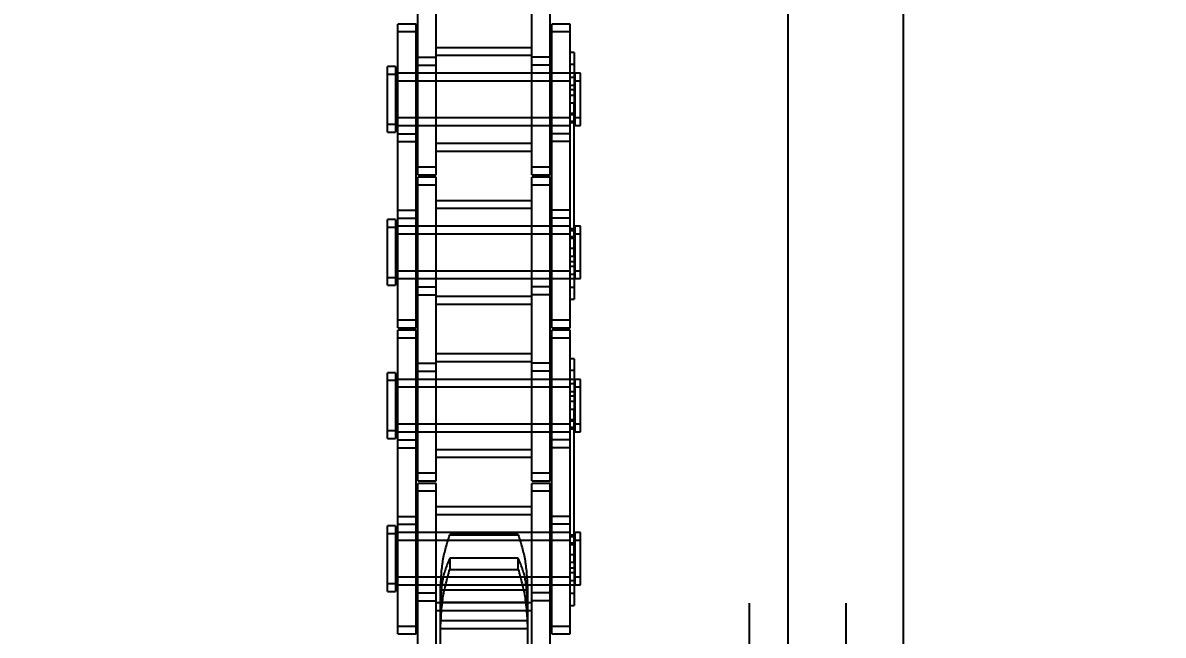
# Model space of a CAD drawing. Header units: metres. Extents: x 0 to 63075, y 0 to 44550.
# Drawn here: x 13985.5 to 14080.1, y 28350.6 to 28401.4 of the extents above; entities that cross this region are included whole.
import ezdxf

# ---------------------------------------------------------------- set-up
doc = ezdxf.new("R2010")
doc.units = ezdxf.units.M
doc.header["$LTSCALE"] = 75
doc.linetypes.add('HIDDEN2', pattern=[4.7625, 3.175, -1.5875])
for name, color, linetype in [('18_COTAS', 7, 'Continuous'), ('SDM', 7, 'Continuous'), ('SL4', 4, 'Continuous'), ('ST1', 7, 'HIDDEN2')]:
    doc.layers.add(name, color=color, linetype=linetype)
doc.styles.add('ROMANS', font='ROMANS.SHX')
doc.dimstyles.new('75___1-75', dxfattribs={"dimscale": 75, "dimtxt": 2.5, "dimasz": 2, "dimexe": 1.5, "dimexo": 1, "dimgap": 0.5, "dimtad": 1, "dimdec": 0, "dimzin": 12, "dimtxsty": 'ROMANS', "dimcen": 0, "dimclrd": 256, "dimclre": 256, "dimclrt": 3, "dimazin": 3, "dimtfac": 1, "dimtdec": 0, "dimtmove": 0, "dimatfit": 0, "dimfxl": 1, "dimlwd": -1, "dimlwe": -1, "dimarcsym": 0})

# ---------------------------------------------------------------- blocks, each defined once
blk = doc.blocks.new('*D27')
at = {"layer": '18_COTAS', "transparency": 16777216}
for p, q in [((12131.24, 27878.333), (12131.24, 30705.371)), ((13913.74, 30509.566), (13913.74, 30705.371)), ((11981.24, 30592.871), (11122.311, 30592.871)), ((13913.74, 30592.871), (12131.24, 30592.871)), ((14063.74, 30592.871), (14213.74, 30592.871))]:
    blk.add_line(p, q, dxfattribs=at)
for points in [[(11981.24, 30617.871), (11981.24, 30567.871), (12131.24, 30592.871)], [(14063.74, 30617.871), (14063.74, 30567.871), (13913.74, 30592.871)]]:
    blk.add_solid(points, dxfattribs=at)
at = {"layer": 'Defpoints', "color": 0, "transparency": 16777216}
for p in [(13913.74, 30592.871), (13913.74, 30434.566), (12131.24, 27803.333)]:
    blk.add_point(p, dxfattribs=at)
at = {"layer": '18_COTAS', "color": 3, "transparency": 16777216, "insert": (11476.776, 30724.121), "char_height": 187.5, "attachment_point": 5, "style": 'ROMANS'}
blk.add_mtext('1782', dxfattribs=at)
blk = doc.blocks.new('A$C429c7d53')
at = {"layer": 'SL4'}
for p, q in [((328.24, 1009.763), (328.24, 2334.738)), ((337.765, 2334.738), (337.765, 1009.763))]:
    blk.add_line(p, q, dxfattribs=at)
at = {"layer": 'ST1'}
for p, q in [((325.002, 2334.738), (325.002, 1009.763)), ((328.24, 1009.763), (328.24, 2334.738)), ((333.002, 2334.738), (333.002, 1009.763)), ((297.515, 1307.811), (297.515, 1314.161)), ((299.035, 1307.811), (299.035, 1314.161)), ((306.965, 1307.811), (306.965, 1314.161)), ((308.485, 1307.811), (308.485, 1314.161)), ((295.843, 1310.556), (295.843, 1311.211)), ((297.363, 1311.211), (295.843, 1311.211)), ((297.363, 1310.556), (297.363, 1311.211)), ((308.637, 1310.556), (308.637, 1311.211)), ((310.157, 1311.211), (308.637, 1311.211)), ((310.157, 1310.556), (310.157, 1311.211)), ((295.843, 1301.461), (295.843, 1310.556)), ((297.363, 1310.556), (295.843, 1310.556)), ((297.363, 1301.461), (297.363, 1310.556)), ((308.637, 1301.461), (308.637, 1310.556)), ((310.157, 1310.556), (308.637, 1310.556)), ((310.157, 1301.461), (310.157, 1310.556)), ((306.965, 1309.251), (299.035, 1309.251)), ((297.515, 1308.466), (299.035, 1308.466)), ((306.965, 1308.596), (299.035, 1308.596)), ((308.485, 1308.466), (306.965, 1308.466)), ((310.489, 1308.843), (310.157, 1308.843)), ((310.489, 1308.843), (310.489, 1307.867)), ((295, 1307.035), (295, 1307.69)), ((295.658, 1307.69), (295, 1307.69)), ((295.658, 1307.69), (295.658, 1307.035)), ((297.515, 1307.811), (299.035, 1307.811)), ((297.515, 1298.716), (297.515, 1307.811)), ((299.035, 1298.716), (299.035, 1307.811)), ((308.485, 1307.811), (306.965, 1307.811)), ((306.965, 1298.716), (306.965, 1307.811)), ((308.485, 1298.716), (308.485, 1307.811)), ((310.489, 1307.867), (310.157, 1307.867)), ((310.489, 1307.867), (310.489, 1304.636)), ((295, 1302.238), (295, 1307.035)), ((295.658, 1307.035), (295, 1307.035)), ((310.157, 1307.136), (295.658, 1307.136)), ((295.658, 1307.035), (295.658, 1302.238)), ((310.157, 1306.481), (295.658, 1306.481)), ((297.363, 1307.136), (295.843, 1307.136)), ((297.363, 1306.481), (295.843, 1306.481)), ((299.035, 1307.136), (297.515, 1307.136)), ((299.035, 1306.481), (297.515, 1306.481)), ((306.965, 1307.136), (299.035, 1307.136)), ((306.965, 1306.481), (299.035, 1306.481)), ((308.485, 1307.136), (306.965, 1307.136)), ((308.485, 1306.481), (306.965, 1306.481)), ((310.489, 1307.136), (308.637, 1307.136)), ((310.157, 1306.481), (308.637, 1306.481)), ((310.526, 1306.767), (310.157, 1306.767)), ((310.526, 1307.136), (310.526, 1306.481)), ((311, 1307.136), (310.526, 1307.136)), ((310.526, 1306.481), (310.526, 1302.791)), ((311, 1306.481), (310.526, 1306.481)), ((311, 1306.481), (311, 1307.136)), ((311, 1302.791), (311, 1306.481)), ((310.526, 1306.112), (310.157, 1306.112)), ((310.489, 1305.743), (310.157, 1305.743)), ((310.489, 1305.291), (310.157, 1305.291)), ((310.489, 1304.636), (310.157, 1304.636)), ((310.489, 1291.936), (310.489, 1304.636)), ((295.658, 1303.446), (310.157, 1303.446)), ((295.843, 1303.446), (297.363, 1303.446)), ((297.515, 1303.446), (299.035, 1303.446)), ((299.035, 1303.446), (306.965, 1303.446)), ((306.965, 1303.446), (308.485, 1303.446)), ((308.637, 1303.446), (310.157, 1303.446)), ((310.157, 1303.815), (310.526, 1303.815)), ((310.489, 1303.672), (310.157, 1303.672)), ((310.526, 1303.446), (311, 1303.446)), ((295, 1302.893), (295.658, 1302.893)), ((295.658, 1302.791), (310.157, 1302.791)), ((295.843, 1302.791), (297.363, 1302.791)), ((297.515, 1302.791), (299.035, 1302.791)), ((299.035, 1302.791), (306.965, 1302.791)), ((306.965, 1302.791), (308.485, 1302.791)), ((308.637, 1302.791), (310.157, 1302.791)), ((310.157, 1303.16), (310.526, 1303.16)), ((310.489, 1303.017), (310.157, 1303.017)), ((310.526, 1302.791), (311, 1302.791)), ((295, 1302.238), (295.658, 1302.238)), ((295.843, 1302.116), (297.363, 1302.116)), ((310.157, 1302.116), (308.637, 1302.116)), ((295.843, 1301.461), (297.363, 1301.461)), ((295.843, 1295.111), (295.843, 1301.461)), ((297.363, 1295.111), (297.363, 1301.461)), ((299.035, 1301.331), (306.965, 1301.331)), ((299.035, 1300.676), (306.965, 1300.676)), ((310.157, 1301.461), (308.637, 1301.461)), ((308.637, 1295.111), (308.637, 1301.461)), ((310.157, 1295.111), (310.157, 1301.461)), ((297.515, 1299.371), (299.035, 1299.371)), ((297.515, 1298.716), (299.035, 1298.716)), ((306.965, 1299.371), (308.485, 1299.371)), ((306.965, 1298.716), (308.485, 1298.716)), ((297.515, 1297.856), (297.515, 1298.511)), ((299.035, 1298.511), (297.515, 1298.511)), ((297.515, 1288.761), (297.515, 1297.856)), ((299.035, 1297.856), (297.515, 1297.856)), ((299.035, 1297.856), (299.035, 1298.511)), ((299.035, 1288.761), (299.035, 1297.856)), ((306.965, 1297.856), (306.965, 1298.511)), ((308.485, 1298.511), (306.965, 1298.511)), ((306.965, 1288.761), (306.965, 1297.856)), ((308.485, 1297.856), (306.965, 1297.856)), ((308.485, 1297.856), (308.485, 1298.511)), ((308.485, 1288.761), (308.485, 1297.856)), ((306.965, 1296.551), (299.035, 1296.551)), ((306.965, 1295.896), (299.035, 1295.896)), ((295, 1294.335), (295, 1294.99)), ((295.658, 1294.99), (295, 1294.99)), ((295.658, 1294.99), (295.658, 1294.335)), ((295.843, 1295.766), (297.363, 1295.766)), ((295.843, 1295.111), (297.363, 1295.111)), ((295.843, 1286.016), (295.843, 1295.111)), ((297.363, 1286.016), (297.363, 1295.111)), ((310.157, 1295.766), (308.637, 1295.766)), ((310.157, 1295.111), (308.637, 1295.111)), ((308.637, 1286.016), (308.637, 1295.111)), ((310.157, 1286.016), (310.157, 1295.111)), ((295, 1289.538), (295, 1294.335)), ((295.658, 1294.335), (295, 1294.335)), ((310.157, 1294.436), (295.658, 1294.436)), ((295.658, 1294.335), (295.658, 1289.538)), ((297.363, 1294.436), (295.843, 1294.436)), ((299.035, 1294.436), (297.515, 1294.436)), ((306.965, 1294.436), (299.035, 1294.436)), ((308.485, 1294.436), (306.965, 1294.436)), ((310.157, 1294.436), (308.637, 1294.436)), ((310.489, 1294.21), (310.157, 1294.21)), ((310.526, 1294.067), (310.157, 1294.067)), ((310.526, 1294.436), (310.526, 1293.781)), ((311, 1294.436), (310.526, 1294.436)), ((311, 1293.781), (311, 1294.436)), ((310.157, 1293.781), (295.658, 1293.781)), ((297.363, 1293.781), (295.843, 1293.781)), ((299.035, 1293.781), (297.515, 1293.781)), ((306.965, 1293.781), (299.035, 1293.781)), ((308.485, 1293.781), (306.965, 1293.781)), ((310.157, 1293.781), (308.637, 1293.781)), ((310.489, 1293.555), (310.157, 1293.555)), ((310.526, 1293.412), (310.157, 1293.412)), ((310.526, 1293.781), (310.526, 1290.091)), ((311, 1293.781), (310.526, 1293.781)), ((311, 1290.091), (311, 1293.781)), ((310.489, 1292.591), (310.157, 1292.591)), ((310.489, 1291.936), (310.157, 1291.936)), ((310.489, 1291.484), (310.157, 1291.484)), ((310.157, 1291.115), (310.526, 1291.115)), ((310.489, 1291.936), (310.489, 1288.384)), ((295, 1290.193), (295.658, 1290.193)), ((295.658, 1290.746), (310.157, 1290.746)), ((295.843, 1290.746), (297.363, 1290.746)), ((297.515, 1290.746), (299.035, 1290.746)), ((299.035, 1290.746), (306.965, 1290.746)), ((306.965, 1290.746), (308.485, 1290.746)), ((308.637, 1290.746), (310.157, 1290.746)), ((310.157, 1290.46), (310.526, 1290.46)), ((310.526, 1290.746), (311, 1290.746)), ((295, 1289.538), (295.658, 1289.538)), ((295.658, 1290.091), (310.157, 1290.091)), ((295.843, 1290.091), (297.363, 1290.091)), ((297.515, 1290.091), (299.035, 1290.091)), ((297.515, 1289.416), (299.035, 1289.416)), ((299.035, 1290.091), (306.965, 1290.091)), ((306.965, 1290.091), (308.485, 1290.091)), ((308.485, 1289.416), (306.965, 1289.416)), ((308.637, 1290.091), (310.489, 1290.091)), ((310.489, 1289.361), (310.157, 1289.361)), ((310.526, 1290.091), (311, 1290.091)), ((297.515, 1288.761), (299.035, 1288.761)), ((297.515, 1282.411), (297.515, 1288.761)), ((299.035, 1282.411), (299.035, 1288.761)), ((299.035, 1288.631), (306.965, 1288.631)), ((308.485, 1288.761), (306.965, 1288.761)), ((306.965, 1282.411), (306.965, 1288.761)), ((308.485, 1282.411), (308.485, 1288.761)), ((310.157, 1288.384), (310.489, 1288.384)), ((299.035, 1287.976), (306.965, 1287.976)), ((295.843, 1286.671), (297.363, 1286.671)), ((308.637, 1286.671), (310.157, 1286.671)), ((295.843, 1286.016), (297.363, 1286.016)), ((295.843, 1285.156), (295.843, 1285.811)), ((297.363, 1285.811), (295.843, 1285.811)), ((297.363, 1285.156), (297.363, 1285.811)), ((308.637, 1286.016), (310.157, 1286.016)), ((308.637, 1285.156), (308.637, 1285.811)), ((310.157, 1285.811), (308.637, 1285.811)), ((310.157, 1285.156), (310.157, 1285.811)), ((295.843, 1276.061), (295.843, 1285.156)), ((297.363, 1285.156), (295.843, 1285.156)), ((297.363, 1276.061), (297.363, 1285.156)), ((308.637, 1276.061), (308.637, 1285.156)), ((310.157, 1285.156), (308.637, 1285.156)), ((310.157, 1276.061), (310.157, 1285.156)), ((306.965, 1283.851), (299.035, 1283.851)), ((297.515, 1283.066), (299.035, 1283.066)), ((306.965, 1283.196), (299.035, 1283.196)), ((308.485, 1283.066), (306.965, 1283.066)), ((310.489, 1283.443), (310.157, 1283.443)), ((310.489, 1283.443), (310.489, 1282.467)), ((295, 1281.635), (295, 1282.29)), ((295.658, 1282.29), (295, 1282.29)), ((295, 1276.838), (295, 1281.635)), ((295.658, 1281.635), (295, 1281.635)), ((295.658, 1282.29), (295.658, 1281.635)), ((310.157, 1281.736), (295.658, 1281.736)), ((295.658, 1281.635), (295.658, 1276.838)), ((297.363, 1281.736), (295.843, 1281.736)), ((297.515, 1282.411), (299.035, 1282.411)), ((297.515, 1273.316), (297.515, 1282.411)), ((299.035, 1281.736), (297.515, 1281.736)), ((299.035, 1273.316), (299.035, 1282.411)), ((306.965, 1281.736), (299.035, 1281.736)), ((308.485, 1282.411), (306.965, 1282.411)), ((306.965, 1273.316), (306.965, 1282.411)), ((308.485, 1281.736), (306.965, 1281.736)), ((308.485, 1273.316), (308.485, 1282.411)), ((310.489, 1281.736), (308.637, 1281.736)), ((310.489, 1282.467), (310.157, 1282.467)), ((310.489, 1282.467), (310.489, 1279.236)), ((310.526, 1281.736), (310.526, 1281.081)), ((311, 1281.736), (310.526, 1281.736)), ((311, 1281.081), (311, 1281.736)), ((310.157, 1281.081), (295.658, 1281.081)), ((297.363, 1281.081), (295.843, 1281.081)), ((299.035, 1281.081), (297.515, 1281.081)), ((306.965, 1281.081), (299.035, 1281.081)), ((308.485, 1281.081), (306.965, 1281.081)), ((310.157, 1281.081), (308.637, 1281.081)), ((310.526, 1281.367), (310.157, 1281.367)), ((310.526, 1280.712), (310.157, 1280.712)), ((310.526, 1281.081), (310.526, 1277.391)), ((311, 1281.081), (310.526, 1281.081)), ((311, 1277.391), (311, 1281.081)), ((310.489, 1280.343), (310.157, 1280.343)), ((310.489, 1279.891), (310.157, 1279.891)), ((310.489, 1279.236), (310.157, 1279.236)), ((310.489, 1266.536), (310.489, 1279.236)), ((295.658, 1278.046), (310.157, 1278.046)), ((295.843, 1278.046), (297.363, 1278.046)), ((297.515, 1278.046), (299.035, 1278.046)), ((299.035, 1278.046), (306.965, 1278.046)), ((306.965, 1278.046), (308.485, 1278.046)), ((308.637, 1278.046), (310.157, 1278.046)), ((310.157, 1278.415), (310.526, 1278.415)), ((310.489, 1278.272), (310.157, 1278.272)), ((310.526, 1278.046), (311, 1278.046)), ((295, 1277.493), (295.658, 1277.493)), ((295.658, 1277.391), (310.157, 1277.391)), ((295.843, 1277.391), (297.363, 1277.391)), ((297.515, 1277.391), (299.035, 1277.391)), ((299.035, 1277.391), (306.965, 1277.391)), ((306.965, 1277.391), (308.485, 1277.391)), ((308.637, 1277.391), (310.157, 1277.391)), ((310.157, 1277.76), (310.526, 1277.76)), ((310.489, 1277.617), (310.157, 1277.617)), ((310.526, 1277.391), (311, 1277.391)), ((295, 1276.838), (295.658, 1276.838)), ((295.843, 1276.716), (297.363, 1276.716)), ((295.843, 1276.061), (297.363, 1276.061)), ((295.843, 1269.711), (295.843, 1276.061)), ((297.363, 1269.711), (297.363, 1276.061)), ((299.035, 1275.931), (306.965, 1275.931)), ((310.157, 1276.716), (308.637, 1276.716)), ((310.157, 1276.061), (308.637, 1276.061)), ((308.637, 1269.711), (308.637, 1276.061)), ((310.157, 1269.711), (310.157, 1276.061)), ((299.035, 1275.276), (306.965, 1275.276)), ((297.515, 1273.971), (299.035, 1273.971)), ((297.515, 1273.316), (299.035, 1273.316)), ((297.515, 1272.456), (297.515, 1273.111)), ((299.035, 1273.111), (297.515, 1273.111)), ((299.035, 1272.456), (299.035, 1273.111)), ((306.965, 1273.971), (308.485, 1273.971)), ((306.965, 1273.316), (308.485, 1273.316)), ((306.965, 1272.456), (306.965, 1273.111)), ((308.485, 1273.111), (306.965, 1273.111)), ((308.485, 1272.456), (308.485, 1273.111)), ((297.515, 1263.361), (297.515, 1272.456)), ((299.035, 1272.456), (297.515, 1272.456)), ((299.035, 1263.361), (299.035, 1272.456)), ((306.965, 1263.361), (306.965, 1272.456)), ((308.485, 1272.456), (306.965, 1272.456)), ((308.485, 1263.361), (308.485, 1272.456)), ((295.843, 1270.366), (297.363, 1270.366)), ((306.965, 1271.151), (299.035, 1271.151)), ((306.965, 1270.496), (299.035, 1270.496)), ((310.157, 1270.366), (308.637, 1270.366)), ((295, 1268.935), (295, 1269.59)), ((295.658, 1269.59), (295, 1269.59)), ((295.658, 1269.59), (295.658, 1268.935)), ((295.843, 1269.711), (297.363, 1269.711)), ((295.843, 1260.616), (295.843, 1269.711)), ((297.363, 1260.616), (297.363, 1269.711)), ((310.157, 1269.711), (308.637, 1269.711)), ((308.637, 1260.616), (308.637, 1269.711)), ((310.157, 1260.616), (310.157, 1269.711)), ((295, 1264.138), (295, 1268.935)), ((295.658, 1268.935), (295, 1268.935)), ((310.157, 1269.036), (295.658, 1269.036)), ((295.658, 1268.935), (295.658, 1264.138)), ((310.157, 1268.381), (295.658, 1268.381)), ((297.363, 1269.036), (295.843, 1269.036)), ((297.363, 1268.381), (295.843, 1268.381)), ((299.035, 1269.036), (297.515, 1269.036)), ((299.035, 1268.381), (297.515, 1268.381)), ((306.965, 1269.036), (299.035, 1269.036)), ((306.965, 1268.381), (299.035, 1268.381)), ((300.157, 1268.86), (300.157, 1268.836)), ((305.843, 1268.86), (300.157, 1268.86)), ((300.157, 1268.836), (305.843, 1268.836)), ((305.843, 1268.836), (305.843, 1268.86)), ((308.485, 1269.036), (306.965, 1269.036)), ((308.485, 1268.381), (306.965, 1268.381)), ((310.157, 1269.036), (308.637, 1269.036)), ((310.157, 1268.381), (308.637, 1268.381)), ((310.489, 1268.81), (310.157, 1268.81)), ((310.526, 1268.667), (310.157, 1268.667)), ((310.526, 1269.036), (310.526, 1268.381)), ((311, 1269.036), (310.526, 1269.036)), ((310.526, 1268.381), (310.526, 1264.691)), ((311, 1268.381), (310.526, 1268.381)), ((311, 1268.381), (311, 1269.036)), ((311, 1264.691), (311, 1268.381)), ((310.489, 1268.155), (310.157, 1268.155)), ((310.526, 1268.012), (310.157, 1268.012)), ((300.157, 1266.898), (300.157, 1265.96)), ((305.843, 1266.898), (300.157, 1266.898)), ((305.843, 1265.96), (305.843, 1266.898)), ((310.489, 1267.191), (310.157, 1267.191)), ((310.489, 1266.536), (310.157, 1266.536)), ((310.489, 1266.536), (310.489, 1262.984)), ((300.157, 1265.96), (305.843, 1265.96)), ((310.489, 1266.084), (310.157, 1266.084)), ((310.157, 1265.715), (310.526, 1265.715)), ((295, 1264.793), (295.658, 1264.793)), ((295.658, 1265.346), (310.157, 1265.346)), ((295.658, 1264.691), (310.157, 1264.691)), ((295.843, 1265.346), (297.363, 1265.346)), ((295.843, 1264.691), (297.363, 1264.691)), ((297.515, 1265.346), (299.035, 1265.346)), ((297.515, 1264.691), (299.035, 1264.691)), ((299.035, 1265.346), (306.965, 1265.346)), ((299.035, 1264.691), (306.965, 1264.691)), ((299.405, 1265.024), (299.395, 1264.527)), ((306.965, 1265.346), (308.485, 1265.346)), ((306.965, 1264.691), (308.485, 1264.691)), ((308.637, 1265.346), (310.157, 1265.346)), ((308.637, 1264.691), (310.489, 1264.691)), ((310.157, 1265.06), (310.526, 1265.06)), ((310.526, 1265.346), (311, 1265.346)), ((310.526, 1264.691), (311, 1264.691)), ((295, 1264.138), (295.658, 1264.138)), ((297.515, 1264.016), (299.035, 1264.016)), ((299.395, 1264.387), (299.395, 1264.527)), ((299.395, 1264.26), (299.395, 1264.387)), ((299.395, 1264.387), (299.395, 1264.26)), ((306.605, 1264.26), (299.395, 1264.26)), ((299.395, 1263.33), (299.395, 1264.26)), ((306.605, 1264.527), (306.605, 1264.387)), ((306.605, 1264.387), (306.605, 1264.26)), ((306.605, 1264.26), (306.605, 1264.387)), ((306.605, 1264.26), (306.605, 1263.33)), ((308.485, 1264.016), (306.965, 1264.016)), ((310.489, 1263.961), (310.157, 1263.961)), ((297.515, 1263.361), (299.035, 1263.361)), ((297.515, 1257.011), (297.515, 1263.361)), ((299.035, 1257.011), (299.035, 1263.361)), ((299.035, 1263.231), (306.965, 1263.231)), ((299.395, 1261.165), (299.395, 1263.33)), ((306.605, 1263.221), (299.395, 1263.221)), ((306.605, 1263.33), (306.605, 1261.165)), ((308.485, 1263.361), (306.965, 1263.361)), ((306.965, 1257.011), (306.965, 1263.361)), ((308.485, 1257.011), (308.485, 1263.361)), ((310.157, 1262.984), (310.489, 1262.984)), ((299.035, 1262.576), (306.965, 1262.576)), ((295.843, 1261.271), (297.363, 1261.271)), ((299.395, 1261.723), (306.605, 1261.723)), ((299.395, 1261.037), (299.395, 1261.165)), ((299.395, 1261.165), (299.395, 1261.037)), ((306.605, 1261.037), (299.395, 1261.037)), ((299.395, 1258.123), (299.395, 1261.037)), ((306.605, 1261.165), (306.605, 1261.037)), ((306.605, 1261.037), (306.605, 1261.165)), ((306.605, 1261.037), (306.605, 1258.123)), ((308.637, 1261.271), (310.157, 1261.271)), ((295.843, 1260.616), (297.363, 1260.616)), ((308.637, 1260.616), (310.157, 1260.616))]:
    blk.add_line(p, q, dxfattribs=at)
for points, knots in [([(299.395, 1264.387), (299.433, 1265.175), (299.508, 1266.755), (299.94, 1268.142), (300.157, 1268.836)], [0, 0, 0, 0, 0.499098, 1, 1, 1, 1]), ([(305.843, 1268.836), (306.059, 1268.143), (306.492, 1266.756), (306.567, 1265.176), (306.605, 1264.387)], [0, 0, 0, 0, 0.500133, 1, 1, 1, 1]), ([(300.157, 1266.898), (299.941, 1266.376), (299.508, 1265.334), (299.433, 1263.997), (299.395, 1263.33)], [0, 0, 0, 0, 0.500534, 1, 1, 1, 1]), ([(306.605, 1263.33), (306.567, 1263.997), (306.492, 1265.334), (306.059, 1266.376), (305.843, 1266.898)], [0, 0, 0, 0, 0.499459, 1, 1, 1, 1]), ([(299.395, 1261.165), (299.433, 1261.98), (299.508, 1263.613), (299.94, 1265.177), (300.157, 1265.96)], [0, 0, 0, 0, 0.499124, 1, 1, 1, 1]), ([(305.843, 1265.96), (306.059, 1265.178), (306.492, 1263.614), (306.567, 1261.981), (306.605, 1261.165)], [0, 0, 0, 0, 0.500152, 1, 1, 1, 1])]:
    blk.add_open_spline(points, degree=3, knots=knots, dxfattribs=at)

msp = doc.modelspace()

# ---------------------------------------------------------------- block references
at = {"layer": 'SDM'}
msp.add_blockref('A$C429c7d53', (13720.74, 27090.066), dxfattribs=at)

# ---------------------------------------------------------------- dimensions: what is measured, and where the dimension line sits
at = {"layer": '18_COTAS'}
dim = msp.add_linear_dim(base=(13913.739964506, 30592.871167243), p1=(12131.239964508, 27803.333456501), p2=(13913.739964506, 30434.565956577), dimstyle='75___1-75', dxfattribs=at)
dim.commit()
dim.dimension.update_dxf_attribs({"geometry": '*D27', "text_midpoint": (11476.775678793, 30592.871167243), "dimtype": 160})

doc.saveas('drawing.dxf')
